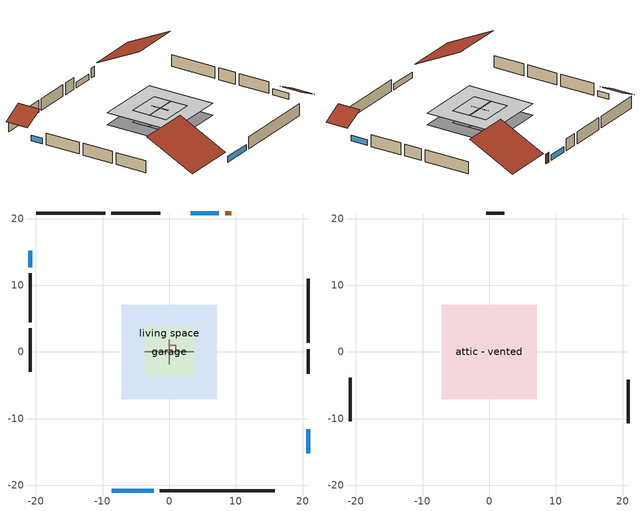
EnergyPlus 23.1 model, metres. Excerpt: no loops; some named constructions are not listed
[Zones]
air source heat pump airloop ret air zone
 floor adiabatic (AdiabaticConst): 0,0 0,1 1,1 1,0 z0
 wall adiabatic (AdiabaticConst): 0,1 0,0 1,0 1,1 0,1 z0:1
 ceiling adiabatic (AdiabaticConst): 1,0 1,1 0,1 0,0 z1
garage
 floor foundation (Slab1 construction): -3.66,-3.66 -3.66,3.66 3.66,3.66 3.66,-3.66 z0
 wall outside (Wall1 construction): -20.84,11.78 -20.84,4.46 z0:2.44
 wall outside (Wall12 construction): 20.84,-3.23 20.84,0.43 z0:2.44
 wall outside (Wall2 construction): -1.39,20.84 -8.7,20.84 z0:2.44
 wall to living space (Wall5 construction Reversed): -3.66,0 3.66,0 z0:2.44
 wall to living space (Wall6 construction Reversed): 0,-1.83 0,1.83 z0:2.44
living space
 floor foundation (Slab2 construction): -7.11,-7.11 -7.11,7.11 7.11,7.11 7.11,-7.11 z0
 wall outside (AdiabaticWallConstruction 1): 9.28,20.84 8.36,20.84 z0:2.03
 wall outside (AdiabaticWallConstruction): -8.59,-20.84 -2.34,-20.84 z0:1.19; -20.84,15.18 -20.84,12.7 / 7.43,20.84 3.21,20.84 z0:1.13; 20.84,-15.18 20.84,-11.62 z0:1.16
 wall outside (Wall3 construction): -1.41,-20.84 15.85,-20.84 z0:2.44
 wall outside (Wall4 construction): -20.84,3.53 -20.84,-2.95 z0:2.44
 wall outside (Wall7 construction): -9.63,20.84 -19.91,20.84 z0:2.44
 wall outside (Wall8 construction): 20.84,1.36 20.84,10.95 z0:2.44
 window (WindowConstruction): -8.59,-20.84 -2.34,-20.84 z0:1.19
 window (WindowConstruction 1): -20.84,15.18 -20.84,12.71 z0:1.13
 window (WindowConstruction 2): 7.43,20.84 3.22,20.84 z0:1.13
 window (WindowConstruction 3): 20.84,-15.18 20.84,-11.62 z0:1.16
 door (Door): 9.28,20.84 8.36,20.84 z0:2.03
attic - vented
 floor to garage (Floor1 construction): -3.66,-3.66 -3.66,3.66 3.66,3.66 3.66,-3.66 z2.44
 floor to living space (Floor2 construction Reversed): -7.11,-7.11 -7.11,7.11 7.11,7.11 7.11,-7.11 z2.44
 wall outside (Wall10 construction): 20.84,-10.69 20.84,-4.16 z0:2.44
 wall outside (Wall11 construction): 2.29,20.84 -0.46,20.84 z0:2.44
 wall outside (Wall9 construction): -20.84,-3.88 -20.84,-10.41 z0:2.44
 roof outside (Roof1 construction): -9.52,-20.84,2.44 -9.52,-10.72,7.5 -20.84,-10.72,7.5 -20.84,-20.84,2.44
 roof outside (Roof2 construction): -20.84,16.11,2.44 -16.61,16.11,4.56 -16.61,20.84,4.56 -20.84,20.84,2.44
 roof outside (Roof3 construction): 20.84,-16.11,2.44 16.61,-16.11,4.56 16.61,-20.84,4.56 20.84,-20.84,2.44
 roof outside (Roof4 construction): 10.2,20.84,2.44 10.2,11.33,7.2 20.84,11.33,7.2 20.84,20.84,2.44
[Material] Roughness=Rough; Thermal Absorptance=0.9
Name | Thickness {m} | Conductivity {W/m-K} | Density {kg/m3} | Specific Heat {J/kg-K} | Solar Absorptance | Visible Absorptance
ceiling loosefill ins | 0.0846667 | 0.0480833 | 16.02 | 1046.75 | 0.7 | 0.7
ceiling stud and cavity 1 | 0.1397 | 0.0920385 | 65.682 | 1177.47 | 0.7 | 0.7
gypsum board | 0.0127 | 0.160291 | 801 | 837.4 | 0.6 | 0.6
osb sheathing 0.5 in. 2; osb sheathing 0.5 in. 3 | 0.0127 | 0.115458 | 512.64 | 1214.23 | 0.7 | 0.7
wall stud and cavity 2 | 0.1397 | 0.0983683 | 139.0536 | 1170.24 | 0.7 | 0.7
[Construction]
Floor2 construction: ceiling loosefill ins, ceiling stud and cavity 1, gypsum board
Wall5 construction: osb sheathing 0.5 in. 2, wall stud and cavity 2, gypsum board
Wall6 construction: osb sheathing 0.5 in. 3, wall stud and cavity 2, gypsum board
[Schedule:Day:Interval]
exterior lighting schedule weekday10: No, 05:00, 0.345039, 06:00, 0.277532, 07:00, 0.26253, 08:00, 0.255029, 09:00, 0.247528, 10:00, 0.210024, 11:00, 0.165019, 12:00, 0.112513, 13:00, 0.0900102, 15:00, 0.0825094, 16:00, 0.0900102, 17:00, 0.142516, 18:00, 0.277532, 19:00, 0.367542, 20:00, 0.487555, 21:00, 0.682578, 22:00, 0.787589, 23:00, 0.682578, 24:00, 0.472554
exterior lighting schedule weekday11: No, 05:00, 0.343994, 06:00, 0.276691, 07:00, 0.261734, 08:00, 0.254256, 09:00, 0.246778, 10:00, 0.209387, 11:00, 0.164519, 12:00, 0.112172, 13:00, 0.0897375, 15:00, 0.0822593, 16:00, 0.0897375, 17:00, 0.142084, 18:00, 0.276691, 19:00, 0.366428, 20:00, 0.486078, 21:00, 0.680509, 22:00, 0.785203, 23:00, 0.680509, 24:00, 0.471122
exterior lighting schedule weekday12: No, 05:00, 0.434959, 06:00, 0.349858, 07:00, 0.330947, 08:00, 0.321491, 09:00, 0.312035, 10:00, 0.264757, 11:00, 0.208024, 12:00, 0.141834, 13:00, 0.113467, 15:00, 0.104012, 16:00, 0.113467, 17:00, 0.179657, 18:00, 0.349858, 19:00, 0.463325, 20:00, 0.614615, 21:00, 0.860461, 22:00, 0.99284, 23:00, 0.860461, 24:00, 0.595704
exterior lighting schedule weekday6; exterior lighting schedule weekday9: No, 05:00, 0.28823, 06:00, 0.231837, 07:00, 0.219305, 08:00, 0.213039, 09:00, 0.206773, 10:00, 0.175444, 11:00, 0.137849, 12:00, 0.093988, 13:00, 0.0751904, 15:00, 0.0689245, 16:00, 0.0751904, 17:00, 0.119051, 18:00, 0.231837, 19:00, 0.307027, 20:00, 0.407281, 21:00, 0.570194, 22:00, 0.657916, 23:00, 0.570194, 24:00, 0.394749
exterior lighting schedule weekday7: No, 05:00, 0.286139, 06:00, 0.230155, 07:00, 0.217714, 08:00, 0.211494, 09:00, 0.205273, 10:00, 0.174171, 11:00, 0.136849, 12:00, 0.0933061, 13:00, 0.0746448, 15:00, 0.0684244, 16:00, 0.0746448, 17:00, 0.118188, 18:00, 0.230155, 19:00, 0.3048, 20:00, 0.404326, 21:00, 0.566057, 22:00, 0.653142, 23:00, 0.566057, 24:00, 0.391885
exterior lighting schedule weekend10: No, 02:00, 0.345039, 04:00, 0.337538, 05:00, 0.345039, 06:00, 0.337538, 07:00, 0.330038, 08:00, 0.307535, 09:00, 0.270031, 10:00, 0.225026, 11:00, 0.18002, 12:00, 0.120014, 13:00, 0.0900102, 15:00, 0.0825094, 16:00, 0.0900102, 17:00, 0.142516, 18:00, 0.285032, 19:00, 0.360041, 20:00, 0.450051, 21:00, 0.622571, 22:00, 0.735084, 23:00, 0.637572, 24:00, 0.44255
exterior lighting schedule weekend11: No, 02:00, 0.343994, 04:00, 0.336516, 05:00, 0.343994, 06:00, 0.336516, 07:00, 0.329037, 08:00, 0.306603, 09:00, 0.269212, 10:00, 0.224344, 11:00, 0.179475, 12:00, 0.11965, 13:00, 0.0897375, 15:00, 0.0822593, 16:00, 0.0897375, 17:00, 0.142084, 18:00, 0.284169, 19:00, 0.35895, 20:00, 0.448687, 21:00, 0.620684, 22:00, 0.732856, 23:00, 0.63564, 24:00, 0.441209
exterior lighting schedule weekend12: No, 02:00, 0.434959, 04:00, 0.425503, 05:00, 0.434959, 06:00, 0.425503, 07:00, 0.416047, 08:00, 0.38768, 09:00, 0.340402, 10:00, 0.283669, 11:00, 0.226935, 12:00, 0.15129, 13:00, 0.113467, 15:00, 0.104012, 16:00, 0.113467, 17:00, 0.179657, 18:00, 0.359314, 19:00, 0.45387, 20:00, 0.567337, 21:00, 0.784816, 22:00, 0.926651, 23:00, 0.803728, 24:00, 0.557882
exterior lighting schedule weekend6; exterior lighting schedule weekend9: No, 02:00, 0.28823, 04:00, 0.281964, 05:00, 0.28823, 06:00, 0.281964, 07:00, 0.275698, 08:00, 0.2569, 09:00, 0.225571, 10:00, 0.187976, 11:00, 0.150381, 12:00, 0.100254, 13:00, 0.0751904, 15:00, 0.0689245, 16:00, 0.0751904, 17:00, 0.119051, 18:00, 0.238103, 19:00, 0.300761, 20:00, 0.375952, 21:00, 0.520067, 22:00, 0.614055, 23:00, 0.532598, 24:00, 0.369686
exterior lighting schedule weekend7: No, 02:00, 0.286139, 04:00, 0.279918, 05:00, 0.286139, 06:00, 0.279918, 07:00, 0.273698, 08:00, 0.255037, 09:00, 0.223935, 10:00, 0.186612, 11:00, 0.14929, 12:00, 0.0995265, 13:00, 0.0746448, 15:00, 0.0684244, 16:00, 0.0746448, 17:00, 0.118188, 18:00, 0.236375, 19:00, 0.298579, 20:00, 0.373224, 21:00, 0.516294, 22:00, 0.6096, 23:00, 0.528734, 24:00, 0.367004
